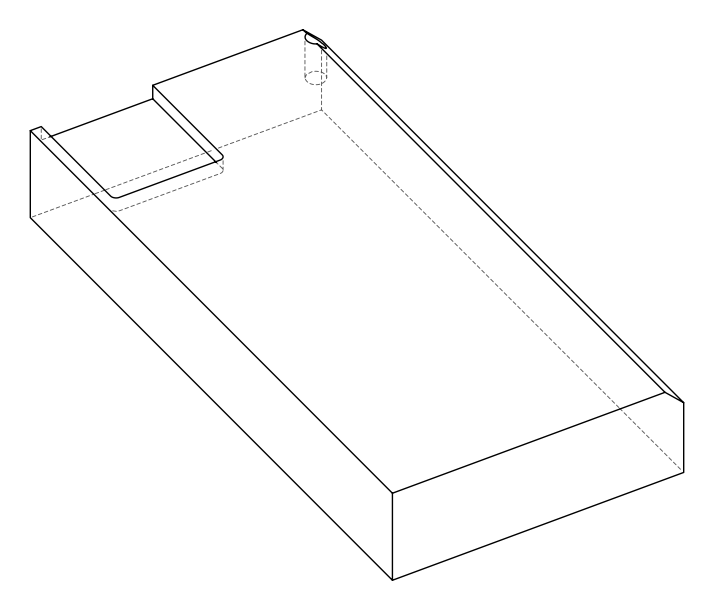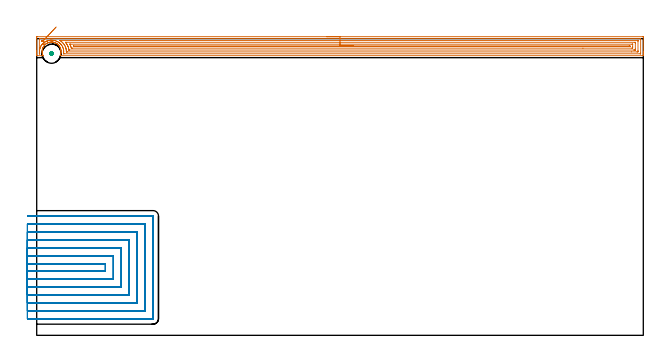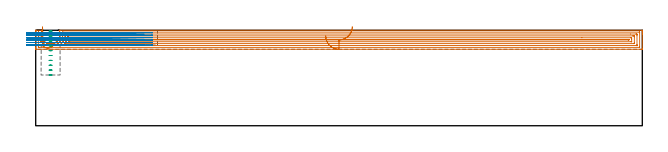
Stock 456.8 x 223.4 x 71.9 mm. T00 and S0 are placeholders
(PLAN: 3 operations, 2 tool changes, 45.2 min)
(1 AREA_MILL | FG_CHAMFER_SURFACE | UGT0205_001 | 21.91 min | 46697 mm3)
(2 MILL_SLOT | SLOT_PARTIAL_RECTANGULAR | UGT0201_126 | Follow Part, ap 2, ae 75% | 22.87 min | 86967 mm3)
(3 MILL_BLIND_HOLE_FROM_SOLID_MATERIAL | STEP1POCKET | UGT0201_130 | Spiral | 0.44 min | 4851 mm3)
(TOOL UGT0205_001 | Chamfer Mill 20 x 3 x 45 deg. | D20 FL50 Z2)
(TOOL UGT0201_126 | Carbide End Mill 8.0 | D8 FL15 Z4)
(TOOL UGT0201_130 | Carbide End Mill 12.0 | D12 FL15 Z4)
(OP 1 AREA_MILL)
G17 G21 G94 G90
T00 M6
G54
G17 G0 G90 X218.4 Y224.9 S1061 M3
G43 Z81.9 H0
Z67.6
G94 G1 X218.438 Z66.729 F250.
X218.552 Z65.864
X218.741 Z65.012
X219.003 Z64.18
X219.337 Z63.374
X219.74 Z62.6
X220.208 Z61.864
X220.74 Z61.172
X221.329 Z60.529
X221.972 Z59.94
X222.664 Z59.409
X223.4 Z58.94
X224.174 Z58.537
X224.98 Z58.203
X225.812 Z57.941
X226.664 Z57.752
X227.528 Z57.638
X228.4 Z57.6
X456.183
X456.567 Y224.896 Z57.602
X456.79 Y224.892 Z57.606
X456.8 Y224.665 Z57.832
Y213.765 Z68.729
Y213.217 Z69.28
Y212.88 Z69.617
Y212.331 Z70.165
Y211.994 Z70.501
Y211.319 Z71.18
Y210.987 Z71.512
Y210.625 Z71.866
X456.791 Y210.603 Z71.888
X456.631 Y210.6 Z71.9
X18.482
X17.656 Y210.607 Z71.892
X17.88 Y211.153 Z71.346
X17.969 Y211.405 Z71.095
X18.096 Y211.843 Z70.656
X18.2 Y212.286 Z70.214
X18.274 Y212.726 Z69.774
X18.321 Y213.167 Z69.333
X18.341 Y213.607 Z68.893
X18.334 Y214.048 Z68.452
X18.298 Y214.489 Z68.011
X18.235 Y214.929 Z67.571
X18.143 Y215.371 Z67.129
X18.023 Y215.81 Z66.69
X17.87 Y216.253 Z66.247
X17.692 Y216.69 Z65.81
X17.451 Y217.152 Z65.348
X17.204 Y217.571 Z64.927
X17.001 Y217.87 Z64.629
X16.946 Y217.945 Z64.554
X16.784 Y218.162 Z64.337
X16.696 Y218.265 Z64.234
X16.535 Y218.451 Z64.046
X16.221 Y218.777 Z63.72
X16.1 Y218.892 Z63.605
X15.891 Y219.091 Z63.407
X15.802 Y219.166 Z63.332
X15.747 Y219.214 Z63.284
X15.628 Y219.309 Z63.19
X15.598 Y219.333 Z63.166
X15.542 Y219.373 Z63.125
X15.302 Y219.548 Z62.951
X14.998 Y219.751 Z62.748
X14.576 Y219.99 Z62.506
X14.463 Y220.048 Z62.447
X14.145 Y220.213 Z62.285
X14.105 Y220.232 Z62.267
X13.661 Y220.402 Z62.096
X13.212 Y220.551 Z61.947
X12.879 Y220.638 Z61.861
X12.767 Y220.665 Z61.83
X12.676 Y220.681 Z61.81
X12.387 Y220.739 Z61.755
X12.319 Y220.752 Z61.742
X11.873 Y220.808 Z61.687
X11.734 Y220.815 Z61.675
X11.656 Y220.821 Z61.671
X11.572 Y220.825 Z61.664
X11.426 Y220.836 Z61.658
X11.31 Y220.835 Z61.654
X11.177 Z61.653
X11.063 Y220.837 Z61.66
X11.062 Y220.838
X10.98
X10.534 Y220.809 Z61.686
X10.443 Y220.796 Z61.696
X10.086 Y220.754 Z61.744
X9.97 Y220.732 Z61.766
X9.641 Y220.669 Z61.829
X9.192 Y220.551 Z61.946
X8.748 Y220.405 Z62.091
X8.656 Y220.368 Z62.126
X8.3 Y220.23 Z62.27
X8.26 Y220.214 Z62.286
X7.855 Y220.011 Z62.489
X7.403 Y219.746 Z62.754
X7.316 Y219.688 Z62.811
X6.962 Y219.454 Z63.045
X6.803 Y219.333 Z63.167
X6.428 Y219.012 Z63.487
X6.069 Y218.674 Z63.825
X5.977 Y218.573 Z63.926
X5.865 Y218.452 Z64.047
X5.516 Y218.018 Z64.481
X5.19 Y217.571 Z64.928
X5.039 Y217.307 Z65.192
X4.934 Y217.123 Z65.375
X4.748 Y216.754 Z65.742
X4.715 Y216.688 Z65.807
X4.53 Y216.252 Z66.245
X4.375 Y215.809 Z66.69
X4.283 Y215.506 Z66.993
X4.19 Y215.042 Z67.458
X4.167 Y214.929 Z67.571
X4.102 Y214.489 Z68.011
X4.066 Y214.048 Z68.452
X4.059 Y213.607 Z68.893
X4.079 Y213.167 Z69.333
X4.126 Y212.726 Z69.774
X4.199 Y212.286 Z70.214
X4.283 Y211.894 Z70.606
X4.439 Y211.405 Z71.095
X4.602 Y210.958 Z71.542
X4.637 Y210.876 Z71.624
X4.696 Y210.734 Z71.765
X4.747 Y210.616 Z71.875
X4.746 Y210.603 Z71.889
X4.637 Y210.6 Z71.9
X4.19
X0.17
X0.009 Y210.602 Z71.888
X0. Y210.625 Z71.866
Y210.987 Z71.512
Y211.319 Z71.181
Y211.994 Z70.501
Y213.217 Z69.28
Y213.765 Z68.729
Y214.377 Z68.119
Y223.78 Z58.717
X0.004 Y224.391 Z58.106
X0.009 Y224.892 Z57.606
X0.109 Y224.895 Z57.603
X0.617 Y224.9 Z57.6
X228.4
Y223.486 Z59.014
X454.619 Y223.485 Z59.015
X454.72 Y223.484 Z59.016
X454.769 Y223.481 Z59.019
X454.787 Y223.479 Z59.021
X454.79 Y223.466 Z59.034
X454.795 Y223.355 Z59.145
X454.799 Y223.107 Z59.393
Y212.481 Z70.019
X454.792 Y212.08 Z70.42
X454.79 Y212.03 Z70.47
X454.774 Y212.021 Z70.479
X454.723 Y212.019 Z70.481
X454.615 Y212.016 Z70.484
X454.397 Y212.014 Z70.486
X21.106
X20.269 Y212.018 Z70.482
X20.241 Y212.021 Z70.479
X20.182 Y212.049 Z70.451
X20.183 Y212.079 Z70.421
X20.239 Y212.435 Z70.065
X20.269 Y212.622 Z69.878
X20.293 Y212.855 Z69.645
X20.295 Y212.88 Z69.62
X20.336 Y213.698 Z68.802
X20.335 Y213.765 Z68.735
X20.316 Y214.179 Z68.321
X20.287 Y214.632 Z67.868
X20.285 Y214.651 Z67.849
X20.269 Y214.764 Z67.736
X20.12 Y215.536 Z66.964
X20.079 Y215.724 Z66.776
X19.962 Y216.125 Z66.375
X19.86 Y216.422 Z66.078
X19.613 Y217.072 Z65.428
X19.496 Y217.307 Z65.193
X19.376 Y217.541 Z64.959
X18.99 Y218.193 Z64.307
X18.783 Y218.497 Z64.003
X18.482 Y218.898 Z63.602
X18.326 Y219.078 Z63.422
X17.971 Y219.462 Z63.038
X17.589 Y219.841 Z62.659
X17.453 Y219.964 Z62.536
X17.037 Y220.305 Z62.195
X16.696 Y220.553 Z61.947
X16.244 Y220.849 Z61.651
X15.802 Y221.1 Z61.4
X15.272 Y221.375 Z61.125
X14.909 Y221.525 Z60.975
X14.343 Y221.735 Z60.765
X14.016 Y221.84 Z60.66
X13.863 Y221.886 Z60.614
X13.432 Y221.994 Z60.506
X13.123 Y222.058 Z60.442
X12.721 Y222.133 Z60.367
X12.229 Y222.195 Z60.305
X11.726 Y222.234 Z60.266
X11.336 Y222.247 Z60.253
X10.821 Y222.246 Z60.254
X10.764 Y222.244 Z60.256
X10.727 Y222.243 Z60.257
X10.688 Y222.24 Z60.26
X10.609 Y222.234 Z60.266
X10.443 Y222.219 Z60.281
X10. Y222.174 Z60.326
X9.55 Y222.11 Z60.39
X9.232 Y222.05 Z60.45
X8.656 Y221.913 Z60.587
X8.514 Y221.876 Z60.624
X8.048 Y221.735 Z60.765
X7.835 Y221.664 Z60.836
X7.804 Y221.653 Z60.847
X7.763 Y221.637 Z60.863
X7.202 Y221.406 Z61.094
X6.87 Y221.242 Z61.258
X6.609 Y221.108 Z61.392
X6.157 Y220.849 Z61.651
X6.044 Y220.782 Z61.718
X6.019 Y220.766 Z61.734
X5.977 Y220.738 Z61.762
X5.515 Y220.421 Z62.079
X5.083 Y220.079 Z62.421
X5.02 Y220.026 Z62.474
X4.951 Y219.964 Z62.536
X4.56 Y219.597 Z62.903
X4.19 Y219.219 Z63.281
X4.124 Y219.144 Z63.356
X4.071 Y219.078 Z63.422
X3.734 Y218.645 Z63.855
X3.401 Y218.193 Z64.307
X3.359 Y218.131 Z64.369
X3.297 Y218.03 Z64.47
X3.041 Y217.56 Z64.94
X2.913 Y217.307 Z65.193
X2.752 Y216.961 Z65.539
X2.535 Y216.422 Z66.078
X2.499 Y216.327 Z66.173
X2.403 Y216.05 Z66.45
X2.296 Y215.642 Z66.858
X2.273 Y215.536 Z66.964
X2.207 Y215.185 Z67.315
X2.157 Y214.895 Z67.605
X2.125 Y214.651 Z67.849
X2.079 Y214.188 Z68.312
X2.072 Y214.094 Z68.406
Y213.765 Z68.735
X2.077 Y213.291 Z69.209
X2.08 Y213.201 Z69.299
X2.114 Y212.88 Z69.62
X2.171 Y212.417 Z70.083
X2.2 Y212.196 Z70.304
X2.208 Y212.117 Z70.383
X2.216 Y212.021 Z70.479
X2.174 Y212.019 Z70.481
X2.071 Y212.017 Z70.483
X2.02 Y212.019 Z70.481
X2.014 Y212.02 Z70.48
X2.01 Y212.035 Z70.465
X2.005 Y212.085 Z70.415
X2.001 Y212.244 Z70.256
Y223.019 Z59.481
X2.008 Y223.42 Z59.08
X2.01 Y223.47 Z59.03
X2.025 Y223.479 Z59.021
X2.076 Y223.481 Z59.019
X2.185 Y223.484 Z59.016
X2.403 Y223.486 Z59.014
X228.4
Y222.071 Z60.429
X452.723
X452.764 Y222.07 Z60.43
X452.786 Y222.067 Z60.433
X452.79 Y222.065 Z60.435
X452.793 Y222.048 Z60.452
X452.798 Y221.923 Z60.577
X452.8 Y221.735 Z60.765
Y221.547 Z60.953
Y214.463 Z68.037
X452.795 Y213.765 Z68.735
X452.791 Y213.586 Z68.914
X452.771 Y213.435 Z69.065
X452.61 Y213.434 Z69.066
X452.055 Y213.43 Z69.07
X447.827 Y213.429 Z69.071
X23.288
X22.949 Y213.43 Z69.07
X22.39 Y213.433 Z69.067
X22.351 Y213.435 Z69.065
X22.337 Y213.447 Z69.053
X22.333 Y213.49 Z69.01
X22.329 Y213.765 Z68.735
X22.303 Y214.405 Z68.095
X22.28 Y214.651 Z67.849
X22.163 Y215.429 Z67.071
X22.142 Y215.536 Z66.964
X22.055 Y215.954 Z66.546
X21.918 Y216.422 Z66.078
X21.858 Y216.618 Z65.882
X21.59 Y217.307 Z65.193
X21.469 Y217.591 Z64.909
X21.165 Y218.189 Z64.311
X21.164 Y218.193 Z64.307
X20.827 Y218.752 Z63.748
X20.607 Y219.078 Z63.422
X20.269 Y219.532 Z62.968
X19.897 Y219.964 Z62.536
X19.648 Y220.233 Z62.267
X19.376 Y220.506 Z61.994
X19.013 Y220.849 Z61.651
X18.482 Y221.283 Z61.217
X17.836 Y221.735 Z60.765
X17.589 Y221.9 Z60.6
X17.329 Y222.066 Z60.434
X17.347 Y222.068 Z60.432
X17.393 Y222.07 Z60.43
X17.471 Y222.071 Z60.429
X17.589
X228.4
Y220.657 Z61.843
X450.124
X450.692 Y220.655 Z61.845
X450.752 Y220.653 Z61.847
X450.788 Y220.651 Z61.849
X450.79 Y220.608 Z61.892
X450.795 Y220.401 Z62.099
X450.8 Y219.987 Z62.513
Y215.536 Z66.964
X450.794 Y215.105 Z67.395
X450.79 Y214.89 Z67.61
X450.782 Y214.849 Z67.651
X450.729 Y214.847 Z67.653
X450.628 Y214.845 Z67.655
X449.93 Y214.843 Z67.657
X449.736
X24.735
X24.54 Y214.844 Z67.656
X24.34 Y214.847 Z67.653
X24.292 Y214.85 Z67.65
X24.279 Y214.856 Z67.644
X24.273 Y214.875 Z67.625
X24.262 Y214.922 Z67.578
X24.22 Y215.161 Z67.339
X24.151 Y215.536 Z66.964
X24.006 Y216.259 Z66.241
X23.961 Y216.422 Z66.078
X23.842 Y216.835 Z65.665
X23.668 Y217.307 Z65.193
X23.564 Y217.582 Z64.918
X23.399 Y217.962 Z64.538
X23.286 Y218.193 Z64.307
X22.949 Y218.836 Z63.664
X22.806 Y219.078 Z63.422
X22.597 Y219.426 Z63.074
X22.21 Y219.964 Z62.536
X22.055 Y220.173 Z62.327
X21.72 Y220.583 Z61.917
X21.686 Y220.628 Z61.872
X21.671 Y220.651 Z61.849
X21.686 Y220.652 Z61.848
X21.808 Y220.655 Z61.845
X22.055 Y220.657 Z61.843
X22.249
X228.4
Y219.243 Z63.257
X448.31
X448.642 Y219.241 Z63.259
X448.737 Y219.239 Z63.261
X448.788 Y219.236 Z63.264
X448.791 Y219.227 Z63.273
X448.796 Y219.171 Z63.329
X448.798 Y219.078 Z63.422
X448.8 Y217.307 Z65.193
X448.799 Y216.658 Z65.842
X448.794 Y216.422 Z66.078
X448.79 Y216.266 Z66.234
X448.476 Y216.26 Z66.24
X448.309 Y216.258 Z66.242
X411.337 Y216.257 Z66.243
X26.688
X26.522 Y216.258 Z66.242
X26.356 Y216.26 Z66.24
X26.04 Y216.267 Z66.233
X25.791 Y217.146 Z65.354
X25.735 Y217.307 Z65.193
X25.628 Y217.6 Z64.9
X25.388 Y218.193 Z64.307
X25.203 Y218.614 Z63.886
X24.961 Y219.078 Z63.422
X24.916 Y219.168 Z63.333
X24.893 Y219.217 Z63.283
X24.886 Y219.235 Z63.265
X24.964 Y219.237 Z63.263
X25.296 Y219.242 Z63.258
X25.462 Y219.243 Z63.257
X25.628
X228.4
Y217.829 Z64.671
X446.198 Y217.828 Z64.672
X446.357 Y217.827 Z64.673
X446.731 Y217.822 Z64.678
X446.79 Y217.816 Z64.684
X446.797 Y217.756 Z64.744
X446.795 Y217.722 Z64.778
X446.79 Y217.678 Z64.822
X446.771 Y217.677 Z64.823
X446.661 Y217.674 Z64.826
X446.357 Y217.672 Z64.828
X445.99 Y217.671 Z64.829
X28.308
X27.94 Y217.672 Z64.828
X27.782 Y217.675 Z64.825
X27.704 Y217.678 Z64.822
X27.675 Y217.684 Z64.816
X27.666 Y217.702 Z64.798
X27.645 Y217.751 Z64.749
X27.626 Y217.81 Z64.69
X27.624 Y217.821 Z64.679
X27.65 Y217.824 Z64.676
X27.702 Y217.827 Z64.673
X27.783 Y217.828 Z64.672
X228.4 Y217.829 Z64.671
X229.272 Z64.709
X230.136 Z64.823
X230.988 Z65.012
X231.82 Z65.274
X232.626 Z65.608
X233.4 Z66.011
X234.136 Z66.48
X234.828 Z67.011
X235.471 Z67.6
X236.06 Z68.243
X236.592 Z68.935
X237.06 Z69.671
X237.463 Z70.445
X237.797 Z71.251
X238.059 Z72.083
X238.248 Z72.935
X238.362 Z73.8
X238.4 Z74.671
G0 Z81.9
X14.695 Y232.202
Z62.654
G1 X14.321 Y231.808 Z61.971
X13.908 Y231.372 Z61.338
X13.459 Y230.898 Z60.76
X12.977 Y230.389 Z60.241
X12.465 Y229.85 Z59.785
X11.928 Y229.283 Z59.395
X11.37 Y228.694 Z59.075
X10.795 Y228.087 Z58.827
X10.207 Y227.467 Z58.652
X9.611 Y226.838 Z58.553
X9.011 Y226.205 Z58.53
X8.412 Y225.573 Z58.583
X7.818 Y224.946 Z58.711
X7.235 Y224.331 Z58.915
X6.665 Y223.73 Z59.191
X6.115 Y223.149 Z59.538
X5.587 Y222.593 Z59.954
X5.087 Y222.065 Z60.435
X5.083 Y222.061 Z60.439
X4.881 Y221.935 Z60.565
X4.562 Y221.735 Z60.765
X4.338 Y221.588 Z60.912
X4.19 Y221.489 Z61.011
X4.084 Y221.418 Z61.082
X4.021 Y221.378 Z61.122
X4.01 Y221.374 Z61.126
X4.009 Y221.377 Z61.123
X4.004 Y221.421 Z61.079
X4.002 Y221.547 Z60.953
X4.004 Y221.735 Z60.765
X4.009 Y221.914 Z60.586
X4.029 Y222.065 Z60.435
X4.19 Y222.066 Z60.434
X4.744 Y222.071 Z60.429
X4.84
X5.083 Y222.067 Z60.433
X5.087 Y222.066 Z60.434
Y222.065 Z60.435
X5.138 Y221.476 Z61.078
X5.185 Y220.946 Z61.769
X5.226 Y220.477 Z62.503
X5.262 Y220.075 Z63.277
X5.291 Y219.741 Z64.082
X5.314 Y219.478 Z64.913
X5.331 Y219.288 Z65.765
X5.341 Y219.173 Z66.629
X5.344 Y219.133 Z67.501
X5.341 Y219.17 Z68.373
X5.331 Y219.281 Z69.238
X5.315 Y219.468 Z70.09
X5.292 Y219.727 Z70.922
X5.263 Y220.059 Z71.729
X5.228 Y220.458 Z72.503
X5.187 Y220.924 Z73.24
X5.141 Y221.452 Z73.933
X5.089 Y222.037 Z74.578
G0 Z81.9
M5
M2
(OP 2 MILL_SLOT)
G17 G21 G94 G90
T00 M6
G54
G17 G0 G90 X-7. Y48.4 S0 M3
G43 Z81.9 H0
Z70.05
G94 G1 X-4. F250.
X51.7 F500.
Y53.9
X-4.
X-7. F250.
Y42.4
X-4.
X57.7 F500.
Y59.9
X-4.
X-7. F250.
Y36.4
X-4.
X63.7 F500.
Y65.9
X-4.
X-7. F250.
Y30.4
X-4.
X69.7 F500.
Y71.9
X-4.
X-7. F250.
Y24.4
X-4.
X75.7 F500.
Y77.9
X-4.
X-7. F250.
Y18.4
X-4.
X81.7 F500.
Y83.9
X-4.
X-7. F250.
Y12.4
X-4.
X87.6 F500.
X87.655 Y12.405
X87.695 Y12.445
X87.7 Y12.5
Y89.8
X87.695 Y89.855
X87.655 Y89.895
X87.6 Y89.9
X-4.
X-7. F250.
G0 Y48.4 Z68.2
G1 X-4.
X51.7 F500.
Y53.9
X-4.
X-7. F250.
Y42.4
X-4.
X57.7 F500.
Y59.9
X-4.
X-7. F250.
Y36.4
X-4.
X63.7 F500.
Y65.9
X-4.
X-7. F250.
Y30.4
X-4.
X69.7 F500.
Y71.9
X-4.
X-7. F250.
Y24.4
X-4.
X75.7 F500.
Y77.9
X-4.
X-7. F250.
Y18.4
X-4.
X81.7 F500.
Y83.9
X-4.
X-7. F250.
Y12.4
X-4.
X87.6 F500.
X87.655 Y12.405
X87.695 Y12.445
X87.7 Y12.5
Y89.8
X87.695 Y89.855
X87.655 Y89.895
X87.6 Y89.9
X-4.
X-7. F250.
G0 Y48.4 Z66.35
G1 X-4.
X51.7 F500.
Y53.9
X-4.
X-7. F250.
Y42.4
X-4.
X57.7 F500.
Y59.9
X-4.
X-7. F250.
Y36.4
X-4.
X63.7 F500.
Y65.9
X-4.
X-7. F250.
Y30.4
X-4.
X69.7 F500.
Y71.9
X-4.
X-7. F250.
Y24.4
X-4.
X75.7 F500.
Y77.9
X-4.
X-7. F250.
Y18.4
X-4.
X81.7 F500.
Y83.9
X-4.
X-7. F250.
Y12.4
X-4.
X87.6 F500.
X87.655 Y12.405
X87.695 Y12.445
X87.7 Y12.5
Y89.8
X87.695 Y89.855
X87.655 Y89.895
X87.6 Y89.9
X-4.
X-7. F250.
G0 Y48.4 Z64.5
G1 X-4.
X51.7 F500.
Y53.9
X-4.
X-7. F250.
Y42.4
X-4.
X57.7 F500.
Y59.9
X-4.
X-7. F250.
Y36.4
X-4.
X63.7 F500.
Y65.9
X-4.
X-7. F250.
Y30.4
X-4.
X69.7 F500.
Y71.9
X-4.
X-7. F250.
Y24.4
X-4.
X75.7 F500.
Y77.9
X-4.
X-7. F250.
Y18.4
X-4.
X81.7 F500.
Y83.9
X-4.
X-7. F250.
Y12.4
X-4.
X87.6 F500.
X87.655 Y12.405
X87.695 Y12.445
X87.7 Y12.5
Y89.8
X87.695 Y89.855
X87.655 Y89.895
X87.6 Y89.9
X-4.
X-7. F250.
G0 Y48.4 Z62.65
G1 X-4.
X51.7 F500.
Y53.9
X-4.
X-7. F250.
Y42.4
X-4.
X57.7 F500.
Y59.9
X-4.
X-7. F250.
Y36.4
X-4.
X63.7 F500.
Y65.9
X-4.
X-7. F250.
Y30.4
X-4.
X69.7 F500.
Y71.9
X-4.
X-7. F250.
Y24.4
X-4.
X75.7 F500.
Y77.9
X-4.
X-7. F250.
Y18.4
X-4.
X81.7 F500.
Y83.9
X-4.
X-7. F250.
Y12.4
X-4.
X87.6 F500.
X87.655 Y12.405
X87.695 Y12.445
X87.7 Y12.5
Y89.8
X87.695 Y89.855
X87.655 Y89.895
X87.6 Y89.9
X-4.
X-7. F250.
G0 Y48.4 Z60.8
G1 X-4.
X51.7 F500.
Y53.9
X-4.
X-7. F250.
Y42.4
X-4.
X57.7 F500.
Y59.9
X-4.
X-7. F250.
Y36.4
X-4.
X63.7 F500.
Y65.9
X-4.
X-7. F250.
Y30.4
X-4.
X69.7 F500.
Y71.9
X-4.
X-7. F250.
Y24.4
X-4.
X75.7 F500.
Y77.9
X-4.
X-7. F250.
Y18.4
X-4.
X81.7 F500.
Y83.9
X-4.
X-7. F250.
Y12.4
X-4.
X87.6 F500.
X87.655 Y12.405
X87.695 Y12.445
X87.7 Y12.5
Y89.8
X87.695 Y89.855
X87.655 Y89.895
X87.6 Y89.9
X-4.
X-7. F250.
G0 Z81.9
M5
M2
(OP 3 MILL_BLIND_HOLE_FROM_SOLID_MATERIAL)
G17 G21 G94 G90
T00 M6
G54
G17 G0 G90 X11.2 Y212.2 S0 M3
G43 Z81.9 H0
Z71.23
G94 G3 X11.775 Y212.775 R0.575 F250.
X11.2 Y213.35 R0.575
X10.05 Y212.2 R1.15
X11.2 Y213.35 R-1.15
X10.625 Y212.775 R0.575
X11.2 Y212.2 R0.575
G0 Z67.56
G3 X11.775 Y212.775 R0.575
X11.2 Y213.35 R0.575
X10.05 Y212.2 R1.15
X11.2 Y213.35 R-1.15
X10.625 Y212.775 R0.575
X11.2 Y212.2 R0.575
G0 Z63.89
G3 X11.775 Y212.775 R0.575
X11.2 Y213.35 R0.575
X10.05 Y212.2 R1.15
X11.2 Y213.35 R-1.15
X10.625 Y212.775 R0.575
X11.2 Y212.2 R0.575
G0 Z60.22
G3 X11.775 Y212.775 R0.575
X11.2 Y213.35 R0.575
X10.05 Y212.2 R1.15
X11.2 Y213.35 R-1.15
X10.625 Y212.775 R0.575
X11.2 Y212.2 R0.575
G0 Z56.55
G3 X11.775 Y212.775 R0.575
X11.2 Y213.35 R0.575
X10.05 Y212.2 R1.15
X11.2 Y213.35 R-1.15
X10.625 Y212.775 R0.575
X11.2 Y212.2 R0.575
G0 Z52.88
G3 X11.775 Y212.775 R0.575
X11.2 Y213.35 R0.575
X10.05 Y212.2 R1.15
X11.2 Y213.35 R-1.15
X10.625 Y212.775 R0.575
X11.2 Y212.2 R0.575
G0 Z49.21
G3 X11.775 Y212.775 R0.575
X11.2 Y213.35 R0.575
X10.05 Y212.2 R1.15
X11.2 Y213.35 R-1.15
X10.625 Y212.775 R0.575
X11.2 Y212.2 R0.575
G0 Z45.54
G3 X11.775 Y212.775 R0.575
X11.2 Y213.35 R0.575
X10.05 Y212.2 R1.15
X11.2 Y213.35 R-1.15
X10.625 Y212.775 R0.575
X11.2 Y212.2 R0.575
G0 Z41.87
G3 X11.775 Y212.775 R0.575
X11.2 Y213.35 R0.575
X10.05 Y212.2 R1.15
X11.2 Y213.35 R-1.15
X10.625 Y212.775 R0.575
X11.2 Y212.2 R0.575
G0 Z38.2
G3 X11.775 Y212.775 R0.575
X11.2 Y213.35 R0.575
X10.05 Y212.2 R1.15
X11.2 Y213.35 R-1.15
X10.625 Y212.775 R0.575
X11.2 Y212.2 R0.575
G0 Z81.9
M5
M2
